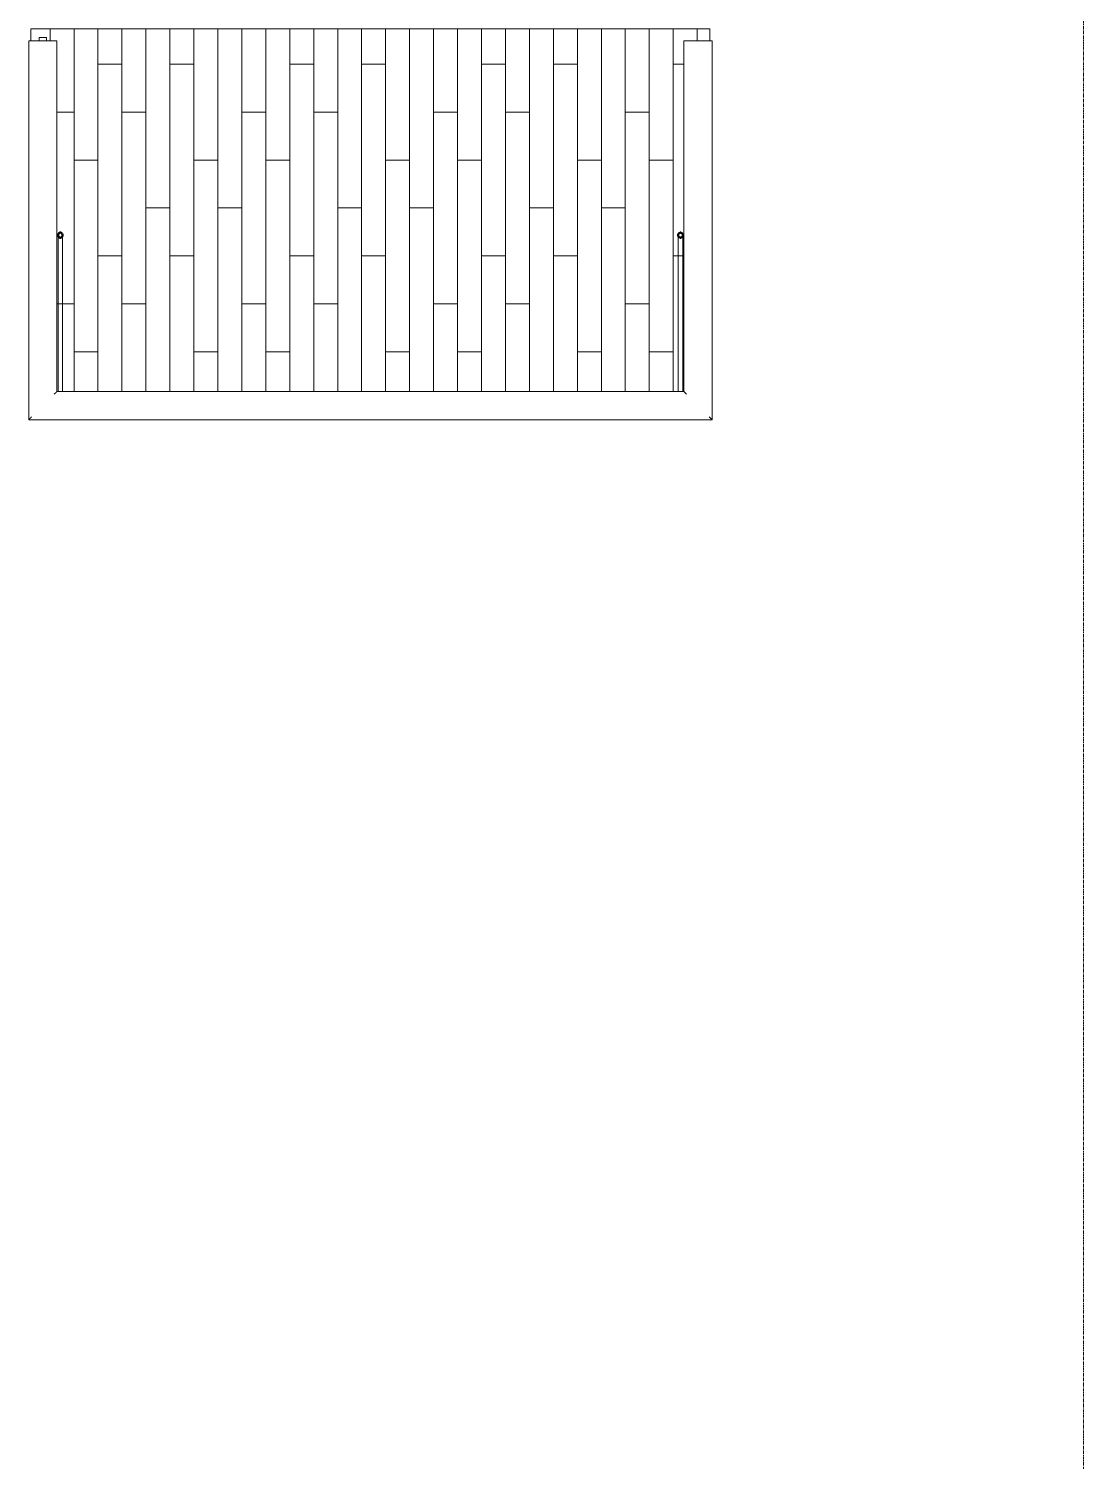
# Model space of a CAD drawing. Header units: inches. Extents: x -4235 to -464, y 9767 to 12344.
# Drawn here: x -2676.3 to -2500.3, y 11007.5 to 11246.7 of the extents above; entities that cross this region are included whole.
import ezdxf

# ---------------------------------------------------------------- set-up
doc = ezdxf.new("R2010")
doc.units = ezdxf.units.IN
doc.header["$MEASUREMENT"] = 0
doc.linetypes.add('Grid Line 1_2_', pattern=[0.875, 0.5, -0.125, 0.125, -0.125])
for name, color, linetype, lineweight in [('A-FLOR-4', 192, 'Continuous', 9), ('A-FLOR-HRAL', 11, 'Continuous', 9), ('A-FLOR-PATT-1', 9, 'Continuous', 9), ('A-WALL-6', 113, 'Continuous', 9), ('A-WALL-7', 113, 'Continuous', 50), ('S-GRID-1', 1, 'Grid Line 1_2_', 9)]:
    doc.layers.add(name, color=color, linetype=linetype, lineweight=lineweight)

# ---------------------------------------------------------------- blocks, each defined once
blk = doc.blocks.new('Railing - Baluster_01-2700443-BACKGROUND - 2ND FLOOR')
at = {"layer": 'A-FLOR-HRAL'}
for p, q in [((-0.59, 1.18), (0.59, 1.18)), ((-0.59, 0.59), (-0.59, 1.18)), ((0.59, 1.18), (0.59, 0.59))]:
    blk.add_line(p, q, dxfattribs=at)
blk = doc.blocks.new('Railing - Railing-2700272-BACKGROUND - 2ND FLOOR')
at = {"layer": 'A-FLOR-HRAL'}
for p, q in [((-2676.32, 11244.64), (-2676.32, 11181.39)), ((-2676.32, 11244.64), (-2675.85, 11244.64)), ((-2675.85, 11244.64), (-2672.07, 11244.64)), ((-2672.07, 11244.64), (-2671.6, 11244.64)), ((-2671.6, 11186.11), (-2671.6, 11244.64)), ((-2567, 11244.64), (-2567, 11186.11)), ((-2567, 11244.64), (-2566.53, 11244.64)), ((-2566.53, 11244.64), (-2562.75, 11244.64)), ((-2562.75, 11244.64), (-2562.27, 11244.64)), ((-2562.27, 11181.39), (-2562.27, 11244.64)), ((-2567, 11186.11), (-2671.6, 11186.11)), ((-2676.32, 11181.39), (-2562.27, 11181.39))]:
    blk.add_line(p, q, dxfattribs=at)
for points, knots in [([(-2672.07, 11185.64), (-2672.03, 11185.68), (-2671.97, 11185.74), (-2671.89, 11185.82), (-2671.84, 11185.87), (-2671.81, 11185.9), (-2671.78, 11185.94), (-2671.74, 11185.97), (-2671.72, 11186), (-2671.69, 11186.02), (-2671.66, 11186.05), (-2671.63, 11186.08), (-2671.61, 11186.11), (-2671.6, 11186.11), (-2671.6, 11186.11)], [0, 0, 0, 0, 0.166667, 0.25, 0.333333, 0.375, 0.416667, 0.5, 0.541667, 0.583333, 0.666667, 0.75, 0.833333, 1, 1, 1, 1]), ([(-2566.53, 11185.64), (-2566.57, 11185.68), (-2566.63, 11185.74), (-2566.71, 11185.82), (-2566.75, 11185.87), (-2566.79, 11185.9), (-2566.82, 11185.94), (-2566.85, 11185.97), (-2566.88, 11186), (-2566.91, 11186.02), (-2566.94, 11186.05), (-2566.96, 11186.08), (-2566.99, 11186.11), (-2567, 11186.11), (-2567, 11186.11)], [0, 0, 0, 0, 0.166667, 0.25, 0.333333, 0.375, 0.416667, 0.5, 0.541667, 0.583333, 0.666667, 0.75, 0.833333, 1, 1, 1, 1]), ([(-2676.32, 11181.39), (-2676.32, 11181.39), (-2676.32, 11181.4), (-2676.29, 11181.42), (-2676.26, 11181.45), (-2676.23, 11181.48), (-2676.21, 11181.51), (-2676.18, 11181.53), (-2676.14, 11181.57), (-2676.1, 11181.62), (-2676.06, 11181.65), (-2676.02, 11181.69), (-2675.95, 11181.76), (-2675.89, 11181.82), (-2675.85, 11181.86)], [0, 0, 0, 0, 0.166667, 0.25, 0.333333, 0.416667, 0.458333, 0.5, 0.583333, 0.666667, 0.708333, 0.75, 0.833333, 1, 1, 1, 1]), ([(-2562.27, 11181.39), (-2562.27, 11181.39), (-2562.28, 11181.4), (-2562.31, 11181.42), (-2562.34, 11181.45), (-2562.37, 11181.48), (-2562.39, 11181.51), (-2562.42, 11181.53), (-2562.46, 11181.57), (-2562.5, 11181.62), (-2562.54, 11181.65), (-2562.58, 11181.69), (-2562.64, 11181.76), (-2562.7, 11181.82), (-2562.75, 11181.86)], [0, 0, 0, 0, 0.166667, 0.25, 0.333333, 0.416667, 0.458333, 0.5, 0.583333, 0.666667, 0.708333, 0.75, 0.833333, 1, 1, 1, 1])]:
    blk.add_open_spline(points, degree=3, knots=knots, dxfattribs=at)
blk.add_blockref('Railing - Baluster_01-2700443-BACKGROUND - 2ND FLOOR', (-2673.96, 11244.05))
blk = doc.blocks.new('Walls 126 - Walls 1-2568743-BACKGROUND - 2ND FLOOR')
at = {"layer": 'A-WALL-6'}
for p, q in [((-2671.42, 11212.21), (-2671.42, 11186.11)), ((-2670.67, 11186.11), (-2670.67, 11212.21))]:
    blk.add_line(p, q, dxfattribs=at)
at = {"layer": 'A-WALL-7', "flags": 128}
for points in [[(-2670.67, 11212.21), (-2670.68, 11212.32), (-2670.71, 11212.41), (-2670.76, 11212.5), (-2670.83, 11212.57), (-2670.91, 11212.62), (-2671, 11212.64), (-2671.09, 11212.64), (-2671.17, 11212.62), (-2671.25, 11212.57), (-2671.32, 11212.5), (-2671.37, 11212.41), (-2671.41, 11212.32), (-2671.42, 11212.21)], [(-2671.42, 11212.21), (-2671.41, 11212.11), (-2671.37, 11212.01), (-2671.32, 11211.93), (-2671.25, 11211.86), (-2671.17, 11211.81), (-2671.09, 11211.78), (-2671, 11211.78), (-2670.91, 11211.81), (-2670.83, 11211.86), (-2670.76, 11211.93), (-2670.71, 11212.01), (-2670.68, 11212.11), (-2670.67, 11212.21)]]:
    blk.add_lwpolyline(points, dxfattribs=at)
blk = doc.blocks.new('Walls 127 - Walls 1-2568762-BACKGROUND - 2ND FLOOR')
at = {"layer": 'A-WALL-6'}
for p, q in [((-2567.92, 11212.21), (-2567.92, 11186.11)), ((-2567.17, 11186.11), (-2567.17, 11212.21))]:
    blk.add_line(p, q, dxfattribs=at)
at = {"layer": 'A-WALL-7', "flags": 128}
for points in [[(-2567.17, 11212.21), (-2567.18, 11212.32), (-2567.22, 11212.41), (-2567.27, 11212.5), (-2567.33, 11212.57), (-2567.41, 11212.62), (-2567.5, 11212.64), (-2567.59, 11212.64), (-2567.68, 11212.62), (-2567.76, 11212.57), (-2567.83, 11212.5), (-2567.88, 11212.41), (-2567.91, 11212.32), (-2567.92, 11212.21)], [(-2567.92, 11212.21), (-2567.91, 11212.11), (-2567.88, 11212.01), (-2567.83, 11211.93), (-2567.76, 11211.86), (-2567.68, 11211.81), (-2567.59, 11211.78), (-2567.5, 11211.78), (-2567.41, 11211.81), (-2567.33, 11211.86), (-2567.27, 11211.93), (-2567.22, 11212.01), (-2567.18, 11212.11), (-2567.17, 11212.21)]]:
    blk.add_lwpolyline(points, dxfattribs=at)

msp = doc.modelspace()

# ---------------------------------------------------------------- hatches: boundary and pattern name
at = {"layer": 'A-FLOR-PATT-1'}
h = msp.add_hatch(dxfattribs=at)
h.set_pattern_fill('FP_10', color=256, style=0, pattern_type=2)
h.set_pattern_definition([(90, (-1900.764, 12288.752), (-4, 2e-16), []), (180, (-1900.764, 12288.752), (-8, -8), [4, -28]), (180, (-1904.764, 12304.752), (-8, -8), [4, -28])])
h.paths.add_polyline_path([(-2567.22, 11186.11), (-2567, 11186.11), (-2566.98, 11244.64), (-2562.64, 11244.64), (-2562.64, 11246.64), (-2675.96, 11246.64), (-2675.96, 11244.64), (-2674.55, 11244.64), (-2674.55, 11245.23), (-2673.37, 11245.23), (-2673.37, 11244.64), (-2671.6, 11244.64), (-2671.56, 11186.11), (-2567.22, 11186.11)], flags=0)

# ---------------------------------------------------------------- linework, layer by layer
at = {"layer": 'A-FLOR-4'}
for p, q in [((-2562.64, 11246.64), (-2675.96, 11246.64)), ((-2675.96, 11246.64), (-2675.96, 11244.64)), ((-2562.64, 11244.64), (-2562.64, 11246.64))]:
    msp.add_line(p, q, dxfattribs=at)
at = {"layer": 'S-GRID-1'}
msp.add_line((-2500.32, 9836.18), (-2500.32, 12294.59), dxfattribs=at)

# ---------------------------------------------------------------- block references
at = {"layer": 'A-FLOR-HRAL'}
msp.add_blockref('Railing - Railing-2700272-BACKGROUND - 2ND FLOOR', (0, 0), dxfattribs=at)
at = {"layer": 'A-WALL-6'}
for name in ['Walls 126 - Walls 1-2568743-BACKGROUND - 2ND FLOOR', 'Walls 127 - Walls 1-2568762-BACKGROUND - 2ND FLOOR']:
    msp.add_blockref(name, (0, 0), dxfattribs=at)

doc.saveas('drawing.dxf')
